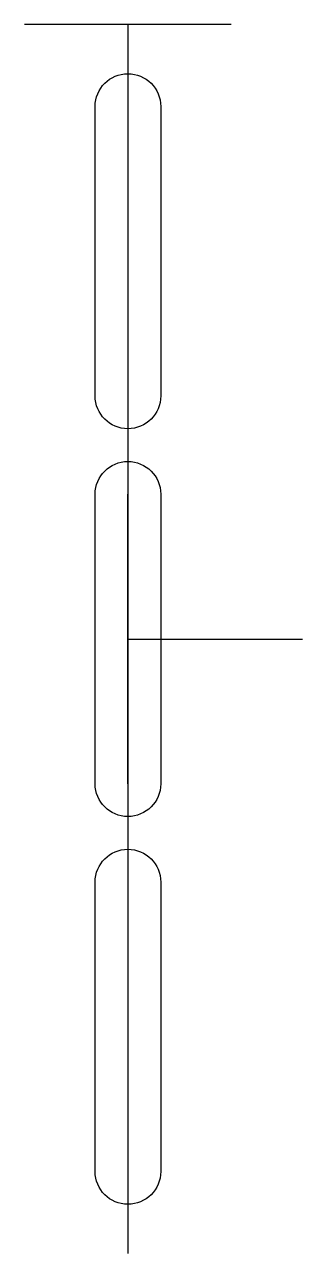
# Model space of a CAD drawing. Header units: millimetres. Extents: x -32 to 53, y 0 to 375.
import ezdxf

# ---------------------------------------------------------------- set-up
doc = ezdxf.new("R2010")
doc.units = ezdxf.units.MM
doc.layers.get('0').update_dxf_attribs({"linetype": 'CONTINUOUS'})

msp = doc.modelspace()

# ---------------------------------------------------------------- linework, layer by layer
for p, q in [((31.5, 375), (-31.5, 375)), ((0, 375), (0, 0)), ((0, 350), (0, 261.67)), ((0, 143.33), (0, 231.67)), ((0, 187.5), (53.22, 187.5))]:
    msp.add_line(p, q)
for points in [[(-10, 261.67), (-10, 350, -1), (10, 350), (10, 261.67, -1)], [(10, 231.67), (10, 143.33, -1), (-10, 143.33), (-10, 231.67, -1)], [(10, 113.33), (10, 25, -1), (-10, 25), (-10, 113.33, -1)]]:
    msp.add_lwpolyline(points, format="xyb", close=True)

doc.saveas('drawing.dxf')
